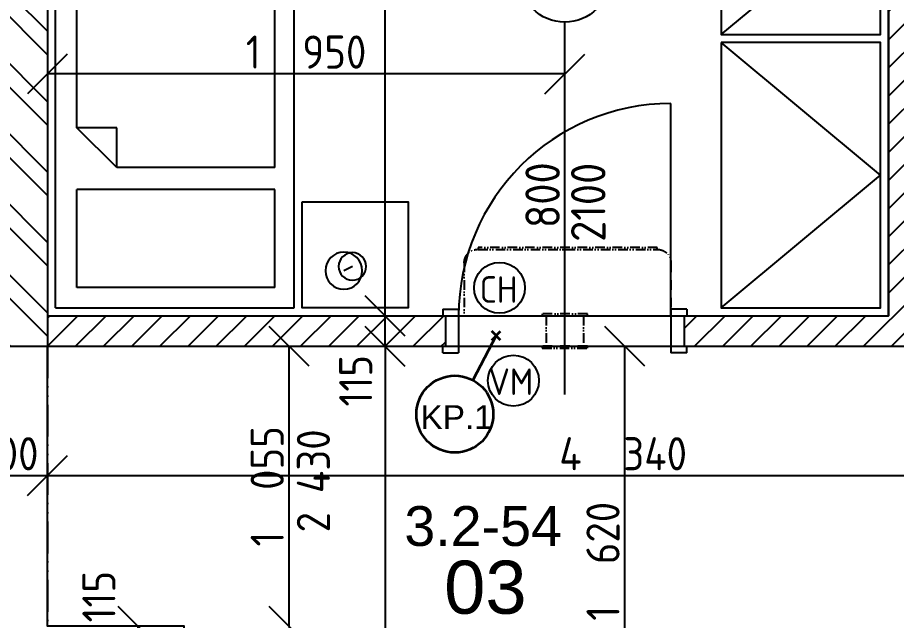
# Model space of a CAD drawing. Extents: x 4511820 to 5180432, y -1526536 to -944957.
# Drawn here: x 5000698 to 5004011, y -1161762 to -1159491 of the extents above; entities that cross this region are included whole.
import ezdxf

# ---------------------------------------------------------------- set-up
doc = ezdxf.new("R2010")
doc.units = 0
doc.header["$MEASUREMENT"] = 0
doc.linetypes.add('ACAD_ISO12W100', pattern=[22, 12, -3, 0.5, -3, 0.5, -3])
doc.layers.get('0').update_dxf_attribs({"linetype": 'CONTINUOUS'})
doc.layers.get('Defpoints').update_dxf_attribs({"color": 61, "linetype": 'CONTINUOUS'})
for name, color, linetype in [('DVERE', 45, 'CONTINUOUS'), ('KÓTY', 4, 'CONTINUOUS'), ('MÚRY', 1, 'CONTINUOUS'), ('Plochy', 41, 'CONTINUOUS'), ('POPIS', 7, 'CONTINUOUS'), ('TENKÁ', 7, 'CONTINUOUS'), ('ZARIADENIE', 47, 'CONTINUOUS'), ('ZZ-chladenie', 133, 'CONTINUOUS'), ('zz-vetr', 52, 'CONTINUOUS'), ('ŠRAFY', 82, 'CONTINUOUS')]:
    doc.layers.add(name, color=color, linetype=linetype)
doc.layers.add('preklady', color=74, linetype='CONTINUOUS', lineweight=35)
doc.styles.add('ARIAL', font='arial.ttf')
doc.styles.add('STYLE1', font='isocp.shx')
doc.dimstyles.new('STANDARD-50', dxfattribs={"dimtxt": 125, "dimasz": 150, "dimexe": 10, "dimexo": 200, "dimgap": 20, "dimtad": 1, "dimdsep": 46, "dimlunit": 6, "dimtxsty": 'STYLE1', "dimblk1": 'OBLIQUE', "dimblk2": 'OBLIQUE', "dimsah": 1, "dimcen": 2.5, "dimse1": 1, "dimse2": 1, "dimadec": 0, "dimazin": 0, "dimtfac": 1, "dimtmove": 1, "dimatfit": 3, "dimldrblk": 'OBLIQUE', "dimfxl": 1, "dimtolj": 1, "dimtzin": 0, "dimarcsym": 0})
pattern_1 = [(45, (515270.5, 303822), (-53.0330086, 53.0330086), [])]

# ---------------------------------------------------------------- blocks, each defined once
blk = doc.blocks.new('SKRINA')
at = {"layer": 'ZARIADENIE'}
for p, q in [((4449069, -1324645.2), (4448469, -1324145.2)), ((4448469, -1325145.2), (4449069, -1324645.2))]:
    blk.add_line(p, q, dxfattribs=at)
blk.add_lwpolyline([(4448469, -1324145.2), (4448469, -1325145.2), (4449069, -1325145.2), (4449069, -1324145.2)], close=True, dxfattribs=at)
blk = doc.blocks.new('JEDNOPOSTEL')
at = {"layer": 'ZARIADENIE', "ltscale": 0.25}
for p, q in [((4449069, -1322230.2), (4447069, -1322230.2)), ((4447069, -1323130.2), (4447069, -1322230.2)), ((4449069, -1322230.2), (4449069, -1323130.2)), ((4449069, -1323130.2), (4447069, -1323130.2)), ((4448913, -1323349.6), (4448929.1, -1323317.4))]:
    blk.add_line(p, q, dxfattribs=at)
at = {"layer": 'ZARIADENIE', "color": 76, "ltscale": 0.25}
for p, q in [((4448390.6, -1322311.3), (4447130.6, -1322311.3)), ((4447130.6, -1323056.9), (4447130.6, -1322311.3)), ((4448540.6, -1322461.3), (4448390.6, -1322311.3)), ((4448390.6, -1322461.3), (4448390.6, -1322311.3)), ((4448992.6, -1322311.3), (4448623.3, -1322311.3)), ((4448623.3, -1323056.9), (4448623.3, -1322311.3)), ((4448992.6, -1323056.9), (4448992.6, -1322311.3)), ((4448540.6, -1322461.3), (4448390.6, -1322461.3)), ((4448540.6, -1323056.9), (4448540.6, -1322461.3)), ((4448540.6, -1323056.9), (4447130.6, -1323056.9)), ((4448992.6, -1323056.9), (4448623.3, -1323056.9))]:
    blk.add_line(p, q, dxfattribs=at)
at = {"layer": 'ZARIADENIE'}
blk.add_lwpolyline([(4448669, -1323160.2), (4448669, -1323560.2), (4449069, -1323560.2), (4449069, -1323160.2)], close=True, dxfattribs=at)
at = {"layer": 'ZARIADENIE', "ltscale": 0.25}
for centre, radius in [((4448929.1, -1323317.4), 69.7), ((4448913, -1323349.6), 51.9)]:
    blk.add_circle(centre, radius, dxfattribs=at)
blk = doc.blocks.new('_OBLIQUE')
at = {"color": 0, "linetype": 'ByBlock'}
blk.add_line((-0.5, -0.5), (0.5, 0.5), dxfattribs=at)
blk = doc.blocks.new('*D18796')
at = {"layer": 'Defpoints', "color": 0}
for p in [(5001326, -1161784.2), (5001326, -1162914.2), (5001722, -1162914.2)]:
    blk.add_point(p, dxfattribs=at)
at = {"layer": 'KÓTY', "color": 0, "lineweight": -2}
blk.add_line((5001722, -1161784.2), (5001722, -1162914.2), dxfattribs=at)
at = {"layer": 'KÓTY', "color": 0, "linetype": 'ByBlock', "lineweight": -2, "xscale": 150, "yscale": 150, "zscale": 150}
for p, rotation in [((5001722, -1161784.2), 90), ((5001722, -1162914.2), 270)]:
    blk.add_blockref('_OBLIQUE', p, dxfattribs=dict(at, rotation=rotation))
at = {"layer": 'KÓTY', "color": 0, "insert": (5001639.5, -1162349.2), "char_height": 125, "attachment_point": 5, "rotation": 90, "style": 'STYLE1'}
blk.add_mtext('\\A1;1ﾠ130', dxfattribs=at)
blk = doc.blocks.new('*D18797')
at = {"layer": 'Defpoints', "color": 0}
for p in [(5001411, -1160729.2), (5001722, -1160729.2), (5001326, -1161784.2)]:
    blk.add_point(p, dxfattribs=at)
at = {"layer": 'KÓTY', "color": 0, "lineweight": -2}
blk.add_line((5001722, -1161784.2), (5001722, -1160729.2), dxfattribs=at)
at = {"layer": 'KÓTY', "color": 0, "linetype": 'ByBlock', "lineweight": -2, "xscale": 150, "yscale": 150, "zscale": 150}
for p, rotation in [((5001722, -1160729.2), 90), ((5001722, -1161784.2), 270)]:
    blk.add_blockref('_OBLIQUE', p, dxfattribs=dict(at, rotation=rotation))
at = {"layer": 'KÓTY', "color": 0, "insert": (5001639.5, -1161256.7), "char_height": 125, "attachment_point": 5, "rotation": 90, "style": 'STYLE1'}
blk.add_mtext('\\A1;1ﾠ055', dxfattribs=at)
blk = doc.blocks.new('*D18799')
at = {"layer": 'Defpoints', "color": 0}
for p in [(5000811, -1160729.2), (5000811, -1169034.2), (5002083.5, -1169034.2)]:
    blk.add_point(p, dxfattribs=at)
at = {"layer": 'KÓTY', "color": 0, "lineweight": -2}
blk.add_line((5002083.5, -1160729.2), (5002083.5, -1169034.2), dxfattribs=at)
at = {"layer": 'KÓTY', "color": 0, "linetype": 'ByBlock', "lineweight": -2, "xscale": 150, "yscale": 150, "zscale": 150}
for p, rotation in [((5002083.5, -1160729.2), 90), ((5002083.5, -1169034.2), 270)]:
    blk.add_blockref('_OBLIQUE', p, dxfattribs=dict(at, rotation=rotation))
at = {"layer": 'KÓTY', "color": 0, "insert": (5002001, -1164881.7), "char_height": 125, "attachment_point": 5, "rotation": 90, "style": 'STYLE1'}
blk.add_mtext('\\A1;8ﾠ305', dxfattribs=at)
blk = doc.blocks.new('*D18800')
at = {"layer": 'Defpoints', "color": 0}
for p in [(5002083.5, -1160614.2), (5002981.5, -1160614.2), (5002981.5, -1160729.2)]:
    blk.add_point(p, dxfattribs=at)
at = {"layer": 'KÓTY', "color": 0, "lineweight": -2}
blk.add_line((5002083.5, -1160729.2), (5002083.5, -1160614.2), dxfattribs=at)
at = {"layer": 'KÓTY', "color": 0, "linetype": 'ByBlock', "lineweight": -2, "xscale": 150, "yscale": 150, "zscale": 150}
for p, rotation in [((5002083.5, -1160614.2), 90), ((5002083.5, -1160729.2), 270)]:
    blk.add_blockref('_OBLIQUE', p, dxfattribs=dict(at, rotation=rotation))
at = {"layer": 'KÓTY', "color": 0, "insert": (5001973, -1160859), "char_height": 125, "attachment_point": 5, "rotation": 90, "style": 'STYLE1'}
blk.add_mtext('\\A1;115', dxfattribs=at)
blk = doc.blocks.new('*D18801')
at = {"layer": 'Defpoints', "color": 0}
for p in [(5002083.5, -1156114.2), (5002981.5, -1156114.2), (5002981.5, -1160614.2)]:
    blk.add_point(p, dxfattribs=at)
at = {"layer": 'KÓTY', "color": 0, "lineweight": -2}
blk.add_line((5002083.5, -1160614.2), (5002083.5, -1156114.2), dxfattribs=at)
at = {"layer": 'KÓTY', "color": 0, "linetype": 'ByBlock', "lineweight": -2, "xscale": 150, "yscale": 150, "zscale": 150}
for p, rotation in [((5002083.5, -1156114.2), 90), ((5002083.5, -1160614.2), 270)]:
    blk.add_blockref('_OBLIQUE', p, dxfattribs=dict(at, rotation=rotation))
at = {"layer": 'KÓTY', "color": 0, "insert": (5002001, -1158364.2), "char_height": 125, "attachment_point": 5, "rotation": 90, "style": 'STYLE1'}
blk.add_mtext('\\A1;4ﾠ500', dxfattribs=at)
blk = doc.blocks.new('*D18802')
at = {"layer": 'Defpoints', "color": 0}
for p in [(5000811, -1159508), (5002761, -1159508), (5000811, -1159703)]:
    blk.add_point(p, dxfattribs=at)
at = {"layer": 'KÓTY', "color": 0, "lineweight": -2}
blk.add_line((5002761, -1159703), (5000811, -1159703), dxfattribs=at)
at = {"layer": 'KÓTY', "color": 0, "linetype": 'ByBlock', "lineweight": -2, "xscale": 150, "yscale": 150, "zscale": 150, "rotation": 180}
blk.add_blockref('_OBLIQUE', (5000811, -1159703), dxfattribs=at)
at = {"layer": 'KÓTY', "color": 0, "linetype": 'ByBlock', "lineweight": -2, "xscale": 150, "yscale": 150, "zscale": 150}
blk.add_blockref('_OBLIQUE', (5002761, -1159703), dxfattribs=at)
at = {"layer": 'KÓTY', "color": 0, "insert": (5001786, -1159620.5), "char_height": 125, "attachment_point": 5, "style": 'STYLE1'}
blk.add_mtext('\\A1;1ﾠ950', dxfattribs=at)
blk = doc.blocks.new('*D18808')
at = {"layer": 'Defpoints', "color": 0}
for p in [(5001153, -1161784.2), (5001153, -1161784.2), (5001153, -1161899.2)]:
    blk.add_point(p, dxfattribs=at)
at = {"layer": 'KÓTY', "color": 0, "lineweight": -2}
blk.add_line((5001153, -1161899.2), (5001153, -1161784.2), dxfattribs=at)
at = {"layer": 'KÓTY', "color": 0, "linetype": 'ByBlock', "lineweight": -2, "xscale": 150, "yscale": 150, "zscale": 150}
for p, rotation in [((5001153, -1161784.2), 90), ((5001153, -1161899.2), 270)]:
    blk.add_blockref('_OBLIQUE', p, dxfattribs=dict(at, rotation=rotation))
at = {"layer": 'KÓTY', "color": 0, "insert": (5001005, -1161672.5), "char_height": 125, "attachment_point": 5, "rotation": 90, "style": 'STYLE1'}
blk.add_mtext('\\A1;115', dxfattribs=at)
blk = doc.blocks.new('*D18813')
at = {"layer": 'Defpoints', "color": 0}
for p in [(5002987.5, -1160729.2), (5003286, -1160729.2), (5003286, -1162349.2)]:
    blk.add_point(p, dxfattribs=at)
at = {"layer": 'KÓTY', "color": 0, "lineweight": -2}
blk.add_line((5002987.5, -1162349.2), (5002987.5, -1160729.2), dxfattribs=at)
at = {"layer": 'KÓTY', "color": 0, "linetype": 'ByBlock', "lineweight": -2, "xscale": 150, "yscale": 150, "zscale": 150}
for p, rotation in [((5002987.5, -1160729.2), 90), ((5002987.5, -1162349.2), 270)]:
    blk.add_blockref('_OBLIQUE', p, dxfattribs=dict(at, rotation=rotation))
at = {"layer": 'KÓTY', "color": 0, "insert": (5002905, -1161539.2), "char_height": 125, "attachment_point": 5, "rotation": 90, "style": 'STYLE1'}
blk.add_mtext('\\A1;1ﾠ620', dxfattribs=at)
blk = doc.blocks.new('*D18835')
at = {"layer": 'Defpoints', "color": 0}
for p in [(5000511, -1160729.2), (5000811, -1160729.2), (5000811, -1161216.5)]:
    blk.add_point(p, dxfattribs=at)
at = {"layer": 'KÓTY', "color": 0, "lineweight": -2}
blk.add_line((5000511, -1161216.5), (5000811, -1161216.5), dxfattribs=at)
at = {"layer": 'KÓTY', "color": 0, "linetype": 'ByBlock', "lineweight": -2, "xscale": 150, "yscale": 150, "zscale": 150, "rotation": 180}
blk.add_blockref('_OBLIQUE', (5000511, -1161216.5), dxfattribs=at)
at = {"layer": 'KÓTY', "color": 0, "linetype": 'ByBlock', "lineweight": -2, "xscale": 150, "yscale": 150, "zscale": 150}
blk.add_blockref('_OBLIQUE', (5000811, -1161216.5), dxfattribs=at)
at = {"layer": 'KÓTY', "color": 0, "insert": (5000661, -1161134), "char_height": 125, "attachment_point": 5, "style": 'STYLE1'}
blk.add_mtext('\\A1;300', dxfattribs=at)
blk = doc.blocks.new('*D18836')
at = {"layer": 'Defpoints', "color": 0}
for p in [(5000811, -1160729.2), (5005151, -1160729.2), (5005151, -1161216.5)]:
    blk.add_point(p, dxfattribs=at)
at = {"layer": 'KÓTY', "color": 0, "lineweight": -2}
blk.add_line((5000811, -1161216.5), (5005151, -1161216.5), dxfattribs=at)
at = {"layer": 'KÓTY', "color": 0, "linetype": 'ByBlock', "lineweight": -2, "xscale": 150, "yscale": 150, "zscale": 150, "rotation": 180}
blk.add_blockref('_OBLIQUE', (5000811, -1161216.5), dxfattribs=at)
at = {"layer": 'KÓTY', "color": 0, "linetype": 'ByBlock', "lineweight": -2, "xscale": 150, "yscale": 150, "zscale": 150}
blk.add_blockref('_OBLIQUE', (5005151, -1161216.5), dxfattribs=at)
at = {"layer": 'KÓTY', "color": 0, "insert": (5002981, -1161134), "char_height": 125, "attachment_point": 5, "style": 'STYLE1'}
blk.add_mtext('\\A1;4ﾠ340', dxfattribs=at)
blk = doc.blocks.new('chlj3')
at = {"layer": 'ZZ-chladenie', "linetype": 'ACAD_ISO12W100', "ltscale": 3}
for p, q in [((5005195.8, -1151691.8), (5005395.8, -1151691.8)), ((5005195.8, -1152470.8), (5005395.8, -1152470.8))]:
    blk.add_line(p, q, dxfattribs=at)
blk.add_lwpolyline([(5005145.8, -1152419.2), (5005138.4, -1152419.2), (5005138.4, -1151744.5), (5005145.8, -1151744.5)], close=True, dxfattribs=at)
for centre, start, end in [((5005195.8, -1151741.8), 90, 180), ((5005195.8, -1152420.8), 180, 270)]:
    blk.add_arc(centre, 50, start, end, dxfattribs=at)

msp = doc.modelspace()

# ---------------------------------------------------------------- hatches: boundary and pattern name
at = {"layer": 'ŠRAFY'}
h = msp.add_hatch(dxfattribs=at)
h.set_pattern_fill('ANSI32', color=256, scale=500, angle=90)
h.set_pattern_definition([(135, (515810.9, 44482.1), (-132.5825215, -132.5825215), []), (135, (515810.9, 44570.48), (-132.5825215, -132.5825215), [])])
h.paths.add_polyline_path([(5000811, -1160729.191), (5000811, -1160614.191), (5000811, -1156114.191), (5000511, -1156114.191), (5000511, -1160614.191), (5000511, -1160729.191)])
at = {"layer": 'ŠRAFY', "ltscale": 0.25}
h = msp.add_hatch(dxfattribs=at)
h.set_pattern_fill('ANSI31', color=256, scale=600, style=0)
h.set_pattern_definition(pattern_1)
h.paths.add_polyline_path([(5004201, -1160614.191), (5004096, -1160614.191), (5004096, -1156114.191), (5003981, -1156114.191), (5003981, -1160614.191), (5003221, -1160614.191), (5003211, -1160614.191), (5003211, -1160729.191), (5003221, -1160729.191), (5003626, -1160729.191), (5004201, -1160729.191), (5004211, -1160729.191), (5004211, -1160614.191)])
h = msp.add_hatch(dxfattribs=at)
h.set_pattern_fill('ANSI31', color=256, scale=600, style=0)
h.set_pattern_definition(pattern_1)
h.paths.add_polyline_path([(5002311, -1160729.191), (5002311, -1160614.191), (5002301, -1160614.191), (5000811, -1160614.191), (5000811, -1160729.191), (5002301, -1160729.191)])

# ---------------------------------------------------------------- linework, layer by layer
at = {"layer": 'DVERE', "ltscale": 0.25}
for p, q in [((5002761, -1160910.691), (5002761, -1159508.035)), ((5003161, -1160614.191), (5003161, -1159814.191)), ((5002301, -1160589.191), (5002361, -1160589.191)), ((5002301, -1160589.191), (5002301, -1160614.191)), ((5002361, -1160589.191), (5002361, -1160754.191)), ((5003161, -1160589.191), (5003161, -1160754.191)), ((5003221, -1160589.191), (5003161, -1160589.191)), ((5003221, -1160589.191), (5003221, -1160614.191)), ((5002361, -1160614.191), (5003161, -1160614.191)), ((5002301, -1160754.191), (5002301, -1160729.191)), ((5002361, -1160729.191), (5003161, -1160729.191)), ((5003221, -1160754.191), (5003221, -1160729.191)), ((5002301, -1160754.191), (5002361, -1160754.191)), ((5003221, -1160754.191), (5003161, -1160754.191))]:
    msp.add_line(p, q, dxfattribs=at)
msp.add_circle((5002761, -1159338.035), 170, dxfattribs=at)
msp.add_arc((5003161, -1160614.191), 800, 90, 180, dxfattribs=at)
at = {"layer": 'MÚRY'}
for p, q in [((5000811, -1156114.191), (5000811, -1160614.191)), ((5000811, -1156114.191), (5000811, -1159879.191)), ((5003981, -1156114.191), (5003981, -1160614.191)), ((5000811, -1160614.191), (5002311, -1160614.191)), ((5000811, -1160614.191), (5002311, -1160614.191)), ((5003211, -1160614.191), (5003981, -1160614.191)), ((5003211, -1160614.191), (5003981, -1160614.191)), ((5000511, -1160729.191), (5002311, -1160729.191)), ((5000811, -1160729.191), (5002311, -1160729.191)), ((5003211, -1160729.191), (5003626, -1160729.191)), ((5003211, -1160729.191), (5004211, -1160729.191))]:
    msp.add_line(p, q, dxfattribs=at)
at = {"layer": 'MÚRY', "ltscale": 0.25}
for p, q in [((5002311, -1160614.191), (5002311, -1160729.191)), ((5003211, -1160614.191), (5003211, -1160729.191))]:
    msp.add_line(p, q, dxfattribs=at)
at = {"layer": 'Plochy'}
for points in [[(5003981, -1156114.191), (5000811, -1156114.191), (5000811, -1160614.191), (5003981, -1160614.191)], [(5001326, -1162914.191), (5001326, -1161784.191), (5000811, -1161784.191), (5000811, -1160729.191), (5005151, -1160729.191), (5005151, -1163089.191), (5003401, -1163089.191), (5003401, -1162349.191), (5003286, -1162349.191), (5003286, -1162914.191)]]:
    msp.add_lwpolyline(points, close=True, dxfattribs=at)
at = {"layer": 'preklady'}
for p, q in [((5002502.5, -1160689), (5002414.16, -1160856.445)), ((5002485.882, -1160705.616), (5002519.116, -1160672.382)), ((5002519.117, -1160705.617), (5002485.883, -1160672.383))]:
    msp.add_line(p, q, dxfattribs=at)
at = {"layer": 'preklady', "ltscale": 0.25}
msp.add_circle((5002346.5, -1160984.691), 145, dxfattribs=at)
at = {"layer": 'TENKÁ'}
msp.add_line((5000811, -1160614.191), (5000811, -1160729.191), dxfattribs=at)
at = {"layer": 'TENKÁ', "linetype": 'ACAD_ISO12W100', "ltscale": 10}
msp.add_line((5000811, -1160729.191), (5000811, -1161784.191), dxfattribs=at)
at = {"layer": 'ZZ-chladenie'}
msp.add_circle((5002515.043, -1160508.762), 96, dxfattribs=at)
at = {"layer": 'zz-vetr', "linetype": 'ACAD_ISO12W100', "lineweight": -2, "ltscale": 3}
for p, q in [((5002691, -1160614.191), (5002691, -1160729.191)), ((5002831, -1160614.191), (5002831, -1160729.191))]:
    msp.add_line(p, q, dxfattribs=at)
for points in [[(5002846, -1160614.191), (5002846, -1160607.191), (5002676, -1160607.191), (5002676, -1160614.191)], [(5002846, -1160736.191), (5002846, -1160729.191), (5002676, -1160729.191), (5002676, -1160736.191)]]:
    msp.add_lwpolyline(points, close=True, dxfattribs=at)
at = {"layer": 'zz-vetr'}
msp.add_circle((5002567.567, -1160858.551), 96, dxfattribs=at)

# ---------------------------------------------------------------- block references
at = {"layer": 'ZARIADENIE', "color": 2}
for p in [(554882, 165591), (554882, 164561)]:
    msp.add_blockref('SKRINA', p, dxfattribs=at)
at = {"layer": 'ZARIADENIE', "color": 2, "xscale": -1, "rotation": 89.99999999999999}
msp.add_blockref('JEDNOPOSTEL', (3678610.809, 3288484.809), dxfattribs=at)
at = {"layer": 'ZZ-chladenie', "xscale": -1, "rotation": 89.99999999999997}
msp.add_blockref('chlj3', (3850690.218, 3844781.63), dxfattribs=at)

# ---------------------------------------------------------------- texts
at = {"layer": 'KÓTY', "insert": (5001813.494, -1161236.157), "char_height": 125, "attachment_point": 5, "rotation": 90, "style": 'STYLE1'}
msp.add_mtext('\\A1;2 430', dxfattribs=at)
at = {"layer": 'POPIS', "lineweight": 40, "ltscale": 0.25, "style": 'ARIAL'}
for s, height, p in [('3.2-54', 150, (5002156.269, -1161481.27)), ('03', 200, (5002306.311, -1161736.77))]:
    msp.add_text(s, height=height, dxfattribs=at).set_placement(p)
at = {"layer": 'preklady', "linetype": 'Continuous', "lineweight": 20, "style": 'ARIAL'}
msp.add_text('KP.1', height=90, dxfattribs=at).set_placement((5002217.236, -1161040.948))
at = {"layer": 'TENKÁ', "linetype": 'Continuous', "style": 'STYLE1'}
for s, p in [('800', (5002742.417, -1160283.906)), ('2100', (5002914.524, -1160335.68))]:
    msp.add_text(s, height=130, rotation=90, dxfattribs=at).set_placement(p)
at = {"layer": 'ZZ-chladenie', "style": 'STYLE1'}
msp.add_text('CH', height=100, dxfattribs=at).set_placement((5002440.415, -1160564.961))
at = {"layer": 'zz-vetr', "style": 'STYLE1'}
msp.add_text('VM', height=100, dxfattribs=at).set_placement((5002473.26, -1160912.564))

# ---------------------------------------------------------------- dimensions: what is measured, and where the dimension line sits
at = {"layer": 'KÓTY'}
for base, p1, p2, picture, middle in [((5002083.5, -1156114.191), (5002981.5, -1160614.191), (5002981.5, -1156114.191), '*D18801', (5002000.957, -1158364.191)), ((5002083.5, -1169034.191), (5000811, -1160729.191), (5000811, -1169034.191), '*D18799', (5002000.957, -1164881.691)), ((5001722, -1160729.191), (5001326, -1161784.191), (5001411, -1160729.191), '*D18797', (5001639.457, -1161256.691)), ((5002987.5, -1160729.191), (5003286, -1162349.191), (5003286, -1160729.191), '*D18813', (5002904.957, -1161539.191)), ((5001722, -1162914.191), (5001326, -1161784.191), (5001326, -1162914.191), '*D18796', (5001639.457, -1162349.191))]:
    dim = msp.add_linear_dim(base=base, p1=p1, p2=p2, angle=90, dimstyle='STANDARD-50', dxfattribs=at)
    dim.commit()
    dim.dimension.update_dxf_attribs({"geometry": picture, "text_midpoint": middle})
for base, p1, p2, picture, middle in [((5000811, -1159703), (5002761, -1159508.035), (5000811, -1159508.035), '*D18802', (5001786, -1159620.457)), ((5000811, -1161216.5), (5000511, -1160729.191), (5000811, -1160729.191), '*D18835', (5000661, -1161134)), ((5005151, -1161216.5), (5000811, -1160729.191), (5005151, -1160729.191), '*D18836', (5002981, -1161133.957))]:
    dim = msp.add_linear_dim(base=base, p1=p1, p2=p2, dimstyle='STANDARD-50', dxfattribs=at)
    dim.commit()
    dim.dimension.update_dxf_attribs({"geometry": picture, "text_midpoint": middle})
for base, p1, p2, picture, middle in [((5002083.5, -1160614.191), (5002981.5, -1160729.191), (5002981.5, -1160614.191), '*D18800', (5002055.5, -1160859)), ((5001153, -1161784.191), (5001153, -1161899.191), (5001153, -1161784.191), '*D18808', (5001087.5, -1161672.5))]:
    dim = msp.add_linear_dim(base=base, p1=p1, p2=p2, angle=90, dimstyle='STANDARD-50', dxfattribs=at)
    dim.commit()
    dim.dimension.update_dxf_attribs({"geometry": picture, "text_midpoint": middle, "dimtype": 160})

doc.saveas('drawing.dxf')
